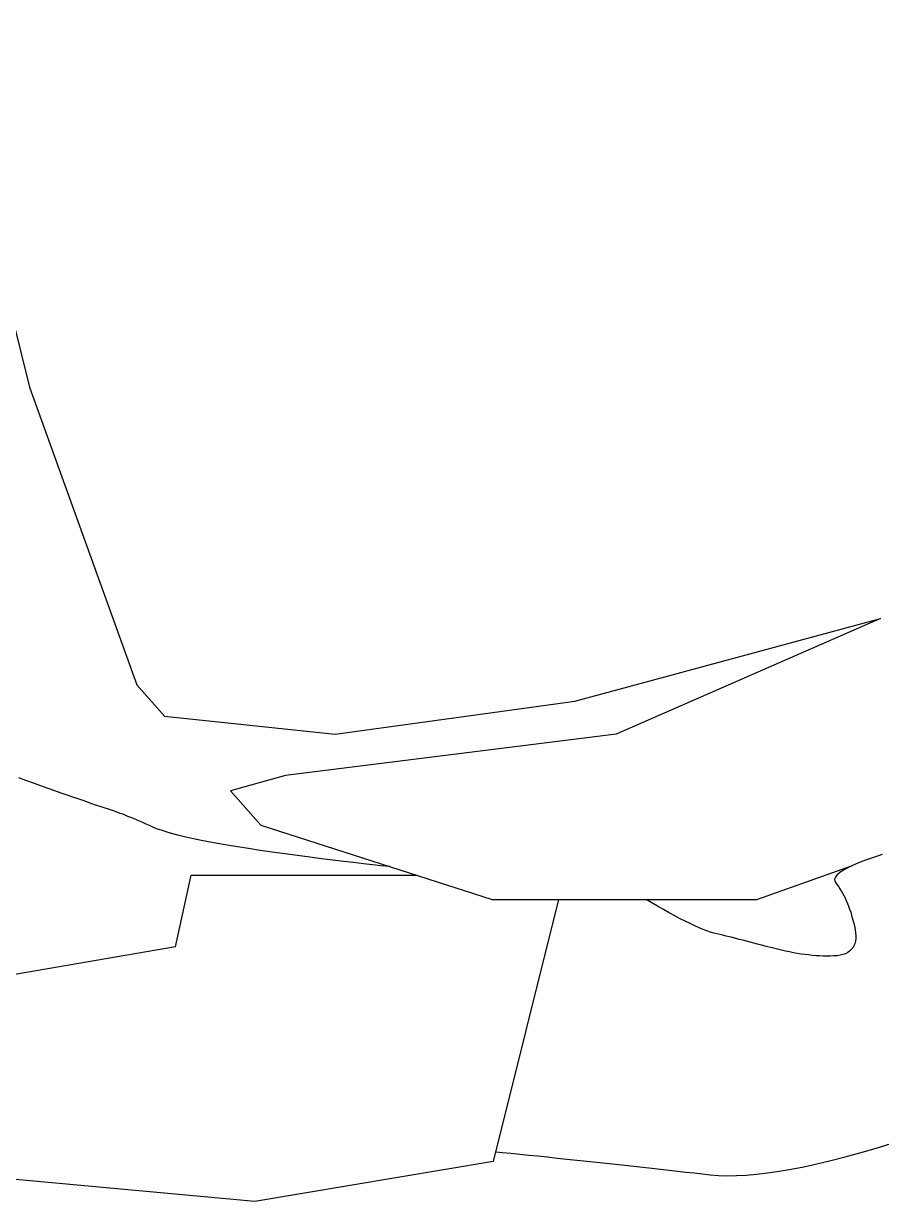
# Model space of a CAD drawing. Header units: metres. Extents: x -598 to 357, y -242 to 574.
# Drawn here: x -291.6825 to -291.5503, y 59.4946 to 59.676 of the extents above; entities that cross this region are included whole.
import ezdxf

# ---------------------------------------------------------------- set-up
doc = ezdxf.new("R2010")
doc.units = ezdxf.units.M
doc.layers.add('xref_Nivel PB$0$M-muebles', color=1, linetype='Continuous')

# ---------------------------------------------------------------- blocks, each defined once
blk = doc.blocks.new('xref_Nivel PB$0$xref_Nivel PB$0$XREF-NIVEL 3$0$2222')
at = {"layer": 'xref_Nivel PB$0$M-muebles', "linetype": 'Continuous'}
for p, q in [((-2031.92547, -1968.78195), (-2031.98147, -1968.79596)), ((-2032.06767, -1968.81846), (-2032.07305, -1968.78726)), ((-2032.10689, -1968.83071), (-2032.10321, -1968.7903)), ((-2032.04207, -1968.79544), (-2032.04163, -1968.79432)), ((-2032.04289, -1968.79775), (-2032.04249, -1968.7966)), ((-2032.04249, -1968.7966), (-2032.04207, -1968.79544)), ((-2031.98147, -1968.79596), (-2032.0273, -1968.81252)), ((-2032.04328, -1968.79884), (-2032.04289, -1968.79775)), ((-2032.04399, -1968.80086), (-2032.04364, -1968.79988)), ((-2032.04364, -1968.79988), (-2032.04328, -1968.79884)), ((-2032.04461, -1968.80266), (-2032.04431, -1968.80179)), ((-2032.04431, -1968.80179), (-2032.04399, -1968.80086)), ((-2032.0454, -1968.80494), (-2032.04516, -1968.80423)), ((-2032.04516, -1968.80423), (-2032.0449, -1968.80347)), ((-2032.0449, -1968.80347), (-2032.04461, -1968.80266)), ((-2032.04583, -1968.80618), (-2032.04563, -1968.80559)), ((-2032.04563, -1968.80559), (-2032.0454, -1968.80494)), ((-2032.04644, -1968.80801), (-2032.04632, -1968.80763)), ((-2032.04632, -1968.80763), (-2032.04618, -1968.8072)), ((-2032.04618, -1968.8072), (-2032.04601, -1968.80672)), ((-2032.04601, -1968.80672), (-2032.04583, -1968.80618)), ((-2032.04712, -1968.80997), (-2032.04698, -1968.80961)), ((-2032.04698, -1968.80961), (-2032.04686, -1968.80927)), ((-2032.04686, -1968.80927), (-2032.04674, -1968.80894)), ((-2032.04674, -1968.80894), (-2032.04664, -1968.80862)), ((-2032.04664, -1968.80862), (-2032.04654, -1968.80833)), ((-2032.04654, -1968.80833), (-2032.04644, -1968.80801)), ((-2032.04775, -1968.81158), (-2032.04758, -1968.81115)), ((-2032.04758, -1968.81115), (-2032.04741, -1968.81074)), ((-2032.04741, -1968.81074), (-2032.04726, -1968.81035)), ((-2032.04726, -1968.81035), (-2032.04712, -1968.80997)), ((-2032.04854, -1968.81343), (-2032.04833, -1968.81295)), ((-2032.04833, -1968.81295), (-2032.04813, -1968.81247)), ((-2032.04813, -1968.81247), (-2032.04793, -1968.81202)), ((-2032.04793, -1968.81202), (-2032.04775, -1968.81158)), ((-2032.0273, -1968.81252), (-2032.03214, -1968.81679)), ((-2032.04948, -1968.81558), (-2032.04923, -1968.81499)), ((-2032.04923, -1968.81499), (-2032.04899, -1968.81446)), ((-2032.04899, -1968.81446), (-2032.04876, -1968.81394)), ((-2032.04876, -1968.81394), (-2032.04854, -1968.81343)), ((-2032.04998, -1968.81703), (-2032.04973, -1968.81626)), ((-2032.04973, -1968.81626), (-2032.04948, -1968.81558)), ((-2032.03214, -1968.81679), (-2032.03494, -1968.84309)), ((-2032.06767, -1968.81846), (-2032.05664, -1968.82091)), ((-2032.05048, -1968.81884), (-2032.05023, -1968.81789)), ((-2032.05023, -1968.81789), (-2032.04998, -1968.81703)), ((-2032.05099, -1968.82102), (-2032.05073, -1968.81989)), ((-2032.05073, -1968.81989), (-2032.05048, -1968.81884)), ((-2032.05664, -1968.82091), (-2032.05664, -1968.85561)), ((-2032.0515, -1968.82356), (-2032.05124, -1968.82225)), ((-2032.05124, -1968.82225), (-2032.05099, -1968.82102)), ((-2032.05176, -1968.82497), (-2032.0515, -1968.82356)), ((-2032.05203, -1968.82647), (-2032.05176, -1968.82497)), ((-2032.05229, -1968.82806), (-2032.05203, -1968.82647)), ((-2032.04363, -1968.82694), (-2032.04894, -1968.83162)), ((-2032.0413, -1968.83544), (-2032.04363, -1968.82694)), ((-2032.05255, -1968.82974), (-2032.05229, -1968.82806)), ((-2032.10076, -1968.86745), (-2032.10689, -1968.83071)), ((-2032.05282, -1968.83151), (-2032.05255, -1968.82974)), ((-2032.04894, -1968.83162), (-2032.06039, -1968.86729)), ((-2032.05309, -1968.83338), (-2032.05282, -1968.83151)), ((-2032.05336, -1968.83533), (-2032.05309, -1968.83338)), ((-2032.05362, -1968.83729), (-2032.05336, -1968.83533)), ((-2032.03494, -1968.88639), (-2032.0413, -1968.83544)), ((-2032.05387, -1968.83917), (-2032.05362, -1968.83729)), ((-2032.0541, -1968.84098), (-2032.05387, -1968.83917)), ((-2032.05432, -1968.84271), (-2032.0541, -1968.84098)), ((-2032.05453, -1968.84436), (-2032.05432, -1968.84271)), ((-2032.03494, -1968.84309), (-2032.02984, -1968.88003)), ((-2032.05489, -1968.84743), (-2032.05471, -1968.84593)), ((-2032.05471, -1968.84593), (-2032.05453, -1968.84436)), ((-2032.05504, -1968.84885), (-2032.05489, -1968.84743)), ((-2032.05519, -1968.85019), (-2032.05504, -1968.84885)), ((-2032.05532, -1968.85145), (-2032.05519, -1968.85019)), ((-2032.05532, -1968.8515), (-2032.05532, -1968.85145)), ((-2032.06039, -1968.87753), (-2032.10076, -1968.86745)), ((-2032.06039, -1968.86729), (-2032.06039, -1968.90805)), ((-2032.09933, -1968.86885), (-2032.09946, -1968.87017)), ((-2032.09923, -1968.86783), (-2032.09933, -1968.86885)), ((-2032.09946, -1968.87017), (-2032.0996, -1968.87153)), ((-2032.09974, -1968.87291), (-2032.09989, -1968.87434)), ((-2032.0996, -1968.87153), (-2032.09974, -1968.87291)), ((-2032.09989, -1968.87434), (-2032.10004, -1968.87579)), ((-2032.10004, -1968.87579), (-2032.1002, -1968.87729)), ((-2032.1002, -1968.87729), (-2032.10036, -1968.87881)), ((-2032.10052, -1968.88035), (-2032.10069, -1968.88186)), ((-2032.10036, -1968.87881), (-2032.10052, -1968.88035)), ((-2032.02984, -1968.88003), (-2032.01712, -1968.92715)), ((-2032.10069, -1968.88186), (-2032.10085, -1968.88335)), ((-2032.10085, -1968.88335), (-2032.10101, -1968.88483)), ((-2032.10101, -1968.88483), (-2032.10116, -1968.88628)), ((-2032.10116, -1968.88628), (-2032.10132, -1968.88771)), ((-2032.01712, -1968.92715), (-2032.03494, -1968.88639)), ((-2032.10147, -1968.88912), (-2032.10163, -1968.89051)), ((-2032.10132, -1968.88771), (-2032.10147, -1968.88912)), ((-2032.10163, -1968.89051), (-2032.10178, -1968.89188)), ((-2032.06084, -1968.89177), (-2032.06039, -1968.89102)), ((-2032.10178, -1968.89188), (-2032.10192, -1968.89323)), ((-2032.06194, -1968.89368), (-2032.06141, -1968.89275)), ((-2032.06141, -1968.89275), (-2032.06084, -1968.89177)), ((-2032.10207, -1968.89455), (-2032.10222, -1968.89586)), ((-2032.10192, -1968.89323), (-2032.10207, -1968.89455)), ((-2032.06291, -1968.89544), (-2032.06245, -1968.89458)), ((-2032.06245, -1968.89458), (-2032.06194, -1968.89368)), ((-2032.10222, -1968.89586), (-2032.10236, -1968.89715)), ((-2032.06374, -1968.89704), (-2032.06334, -1968.89626)), ((-2032.06334, -1968.89626), (-2032.06291, -1968.89544)), ((-2032.1025, -1968.89842), (-2032.10264, -1968.89966)), ((-2032.10236, -1968.89715), (-2032.1025, -1968.89842)), ((-2032.06473, -1968.89916), (-2032.06443, -1968.89849)), ((-2032.06443, -1968.89849), (-2032.0641, -1968.89779)), ((-2032.0641, -1968.89779), (-2032.06374, -1968.89704)), ((-2032.10264, -1968.89966), (-2032.10278, -1968.90089)), ((-2032.0654, -1968.90093), (-2032.06521, -1968.90038)), ((-2032.06521, -1968.90038), (-2032.06499, -1968.89979)), ((-2032.06499, -1968.89979), (-2032.06473, -1968.89916)), ((-2032.10288, -1968.90215), (-2032.10293, -1968.90349)), ((-2032.10278, -1968.90089), (-2032.10288, -1968.90215)), ((-2032.06579, -1968.90238), (-2032.06568, -1968.90192)), ((-2032.06568, -1968.90192), (-2032.06556, -1968.90144)), ((-2032.06556, -1968.90144), (-2032.0654, -1968.90093)), ((-2032.10293, -1968.90349), (-2032.10292, -1968.90492)), ((-2032.06626, -1968.90433), (-2032.06614, -1968.90383)), ((-2032.06614, -1968.90383), (-2032.06602, -1968.90333)), ((-2032.06602, -1968.90333), (-2032.0659, -1968.90285)), ((-2032.0659, -1968.90285), (-2032.06579, -1968.90238)), ((-2032.10292, -1968.90492), (-2032.10284, -1968.90644)), ((-2032.06665, -1968.90591), (-2032.06652, -1968.90537)), ((-2032.06652, -1968.90537), (-2032.06639, -1968.90485)), ((-2032.06639, -1968.90485), (-2032.06626, -1968.90433)), ((-2032.10284, -1968.90644), (-2032.1027, -1968.90804)), ((-2032.06724, -1968.90818), (-2032.06709, -1968.90759)), ((-2032.06709, -1968.90759), (-2032.06694, -1968.90702)), ((-2032.06694, -1968.90702), (-2032.0668, -1968.90646)), ((-2032.0668, -1968.90646), (-2032.06665, -1968.90591)), ((-2032.1027, -1968.90804), (-2032.1025, -1968.90973)), ((-2032.06772, -1968.90999), (-2032.06755, -1968.90937)), ((-2032.06755, -1968.90937), (-2032.0674, -1968.90877)), ((-2032.0674, -1968.90877), (-2032.06724, -1968.90818)), ((-2032.06039, -1968.90805), (-2032.05517, -1968.92281)), ((-2032.1025, -1968.90973), (-2032.10224, -1968.9115)), ((-2032.0682, -1968.91187), (-2032.06805, -1968.91124)), ((-2032.06805, -1968.91124), (-2032.06789, -1968.91062)), ((-2032.06789, -1968.91062), (-2032.06772, -1968.90999)), ((-2032.10224, -1968.9115), (-2032.10192, -1968.91336)), ((-2032.06847, -1968.91309), (-2032.06834, -1968.91248)), ((-2032.06834, -1968.91248), (-2032.0682, -1968.91187)), ((-2032.10192, -1968.91336), (-2032.10154, -1968.91531)), ((-2032.06887, -1968.91547), (-2032.06879, -1968.91489)), ((-2032.06879, -1968.91489), (-2032.06869, -1968.91429)), ((-2032.06869, -1968.91429), (-2032.06859, -1968.9137)), ((-2032.06859, -1968.9137), (-2032.06847, -1968.91309)), ((-2032.10154, -1968.91531), (-2032.1011, -1968.91734)), ((-2032.06904, -1968.91719), (-2032.06899, -1968.91662)), ((-2032.06899, -1968.91662), (-2032.06893, -1968.91605)), ((-2032.06893, -1968.91605), (-2032.06887, -1968.91547)), ((-2032.1011, -1968.91734), (-2032.10059, -1968.91946)), ((-2032.0691, -1968.91885), (-2032.06909, -1968.9183)), ((-2032.06909, -1968.9183), (-2032.06907, -1968.91775)), ((-2032.06907, -1968.91775), (-2032.06904, -1968.91719)), ((-2032.10059, -1968.91946), (-2032.10003, -1968.92166)), ((-2032.0691, -1968.91939), (-2032.0691, -1968.91885)), ((-2032.06908, -1968.91993), (-2032.0691, -1968.91939)), ((-2032.06904, -1968.92044), (-2032.06908, -1968.91993)), ((-2032.05783, -1968.92023), (-2032.05811, -1968.92045)), ((-2032.05756, -1968.92007), (-2032.05783, -1968.92023)), ((-2032.05726, -1968.92005), (-2032.05756, -1968.92007)), ((-2032.05696, -1968.92017), (-2032.05726, -1968.92005)), ((-2032.05663, -1968.92042), (-2032.05696, -1968.92017)), ((-2032.10003, -1968.92166), (-2032.0994, -1968.92395)), ((-2032.10003, -1968.92166), (-2032.0994, -1968.92395)), ((-2032.06897, -1968.92091), (-2032.06904, -1968.92044)), ((-2032.06887, -1968.92134), (-2032.06897, -1968.92091)), ((-2032.06873, -1968.92172), (-2032.06887, -1968.92134)), ((-2032.06856, -1968.92207), (-2032.06873, -1968.92172)), ((-2032.06835, -1968.92237), (-2032.06856, -1968.92207)), ((-2032.06098, -1968.92203), (-2032.06142, -1968.9222)), ((-2032.06056, -1968.92185), (-2032.06098, -1968.92203)), ((-2032.06015, -1968.92167), (-2032.06056, -1968.92185)), ((-2032.05977, -1968.92148), (-2032.06015, -1968.92167)), ((-2032.0594, -1968.92128), (-2032.05977, -1968.92148)), ((-2032.05905, -1968.92109), (-2032.0594, -1968.92128)), ((-2032.05872, -1968.92088), (-2032.05905, -1968.92109)), ((-2032.0584, -1968.92067), (-2032.05872, -1968.92088)), ((-2032.05811, -1968.92045), (-2032.0584, -1968.92067)), ((-2032.05629, -1968.92081), (-2032.05663, -1968.92042)), ((-2032.05593, -1968.92134), (-2032.05629, -1968.92081)), ((-2032.05556, -1968.92201), (-2032.05593, -1968.92134)), ((-2032.05517, -1968.92281), (-2032.05556, -1968.92201)), ((-2032.0994, -1968.92395), (-2032.09872, -1968.92633)), ((-2032.0994, -1968.92395), (-2032.09872, -1968.92633)), ((-2032.06811, -1968.92263), (-2032.06835, -1968.92237)), ((-2032.06784, -1968.92285), (-2032.06811, -1968.92263)), ((-2032.06753, -1968.92303), (-2032.06784, -1968.92285)), ((-2032.06719, -1968.92317), (-2032.06753, -1968.92303)), ((-2032.06682, -1968.92326), (-2032.06719, -1968.92317)), ((-2032.06641, -1968.92332), (-2032.06682, -1968.92326)), ((-2032.06597, -1968.92333), (-2032.06641, -1968.92332)), ((-2032.0655, -1968.9233), (-2032.06597, -1968.92333)), ((-2032.06499, -1968.92322), (-2032.0655, -1968.9233)), ((-2032.06444, -1968.92311), (-2032.06499, -1968.92322)), ((-2032.0639, -1968.92297), (-2032.06444, -1968.92311)), ((-2032.06336, -1968.92283), (-2032.0639, -1968.92297)), ((-2032.06285, -1968.92268), (-2032.06336, -1968.92283)), ((-2032.06236, -1968.92253), (-2032.06285, -1968.92268)), ((-2032.06188, -1968.92237), (-2032.06236, -1968.92253)), ((-2032.06142, -1968.9222), (-2032.06188, -1968.92237)), ((-2032.05476, -1968.92375), (-2032.05517, -1968.92281)), ((-2032.05434, -1968.92483), (-2032.05476, -1968.92375)), ((-2032.0539, -1968.92604), (-2032.05434, -1968.92483)), ((-2032.09872, -1968.92633), (-2032.09797, -1968.92879)), ((-2032.05345, -1968.92739), (-2032.0539, -1968.92604))]:
    blk.add_line(p, q, dxfattribs=at)

msp = doc.modelspace()

# ---------------------------------------------------------------- block references
at = {"layer": 'xref_Nivel PB$0$M-muebles', "color": 8, "rotation": 90.00000000000001}
msp.add_blockref('xref_Nivel PB$0$xref_Nivel PB$0$XREF-NIVEL 3$0$2222', (-2260.47756, 2091.60152), dxfattribs=at)

doc.saveas('drawing.dxf')
